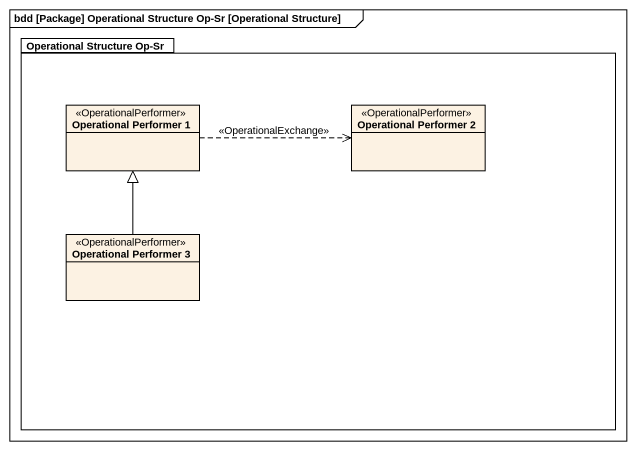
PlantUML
@startuml
mainframe bdd [Package] Operational Structure Op-Sr [Operational Structure]
hide circle
hide empty members
package "Operational Structure Op-Sr" as Operational_Structure_Op_Sr {
  class "Operational Performer 1" as Operational_Performer_1 <<OperationalPerformer>>
  class "Operational Performer 2" as Operational_Performer_2 <<OperationalPerformer>>
  class "Operational Performer 3" as Operational_Performer_3 <<OperationalPerformer>>
}
Operational_Performer_1 .right.> Operational_Performer_2 : <<OperationalExchange>>
Operational_Performer_3 -up-|> Operational_Performer_1
@enduml
